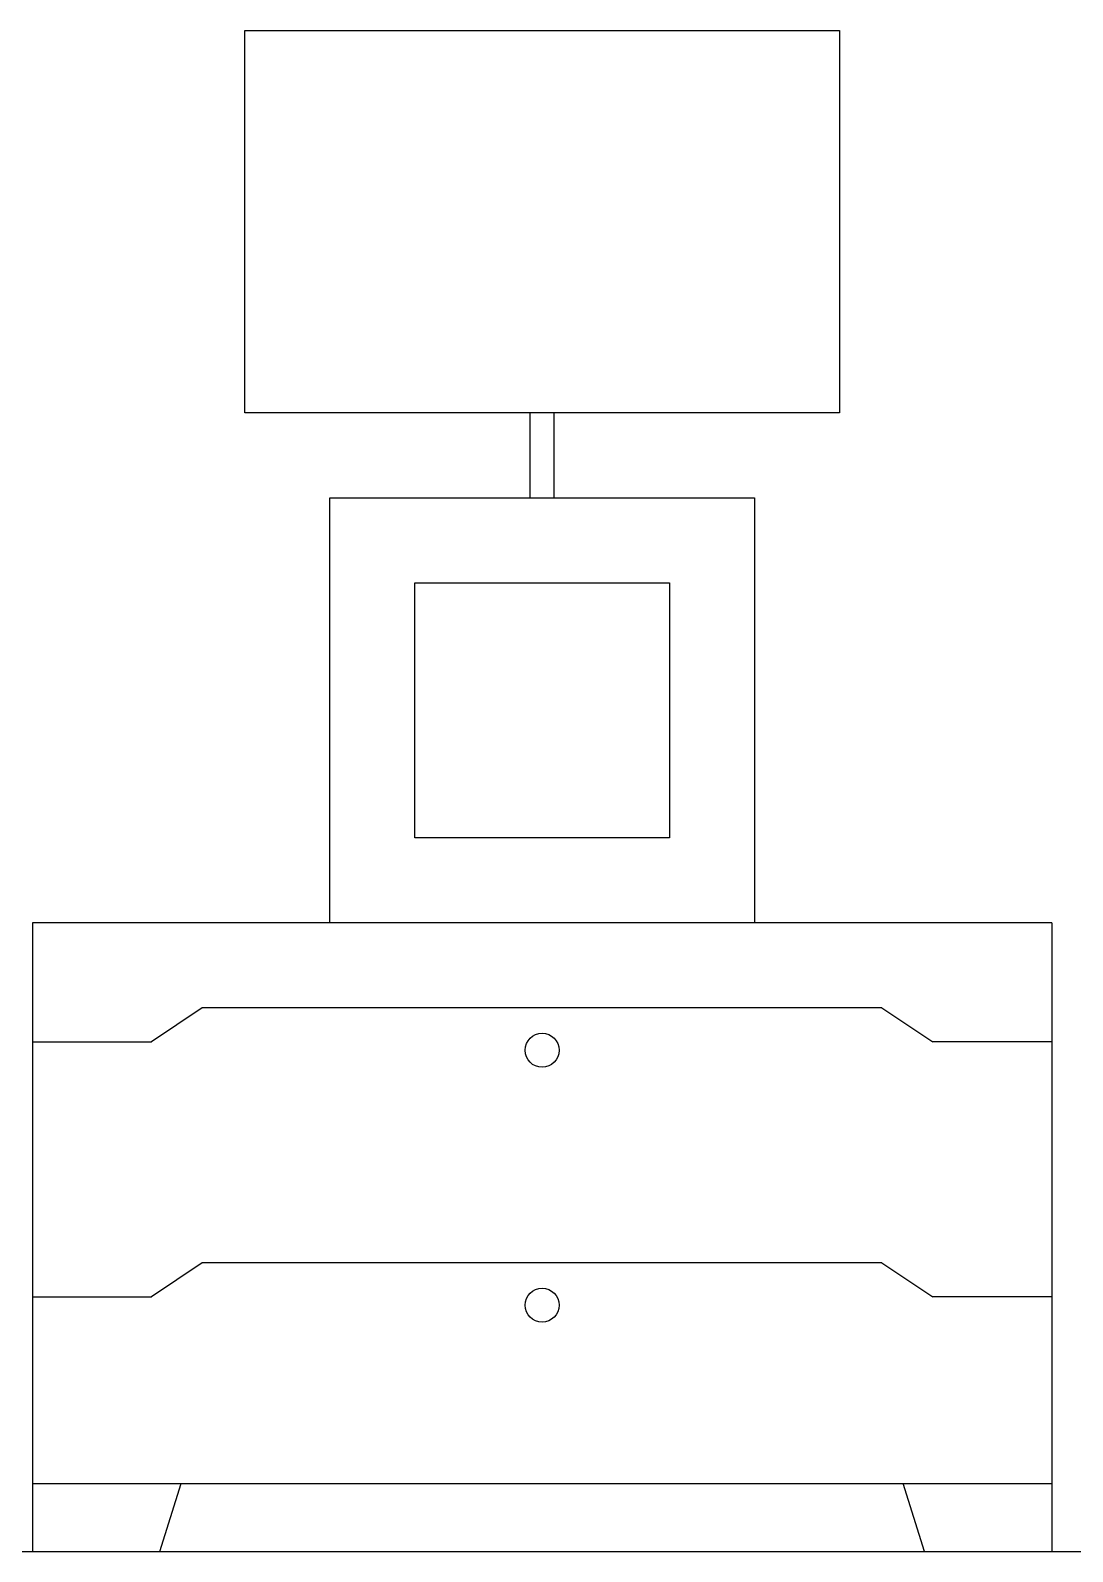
# Model space of a CAD drawing. Header units: inches. Extents: x 15.4 to 57.9, y 9.9 to 34.7.
# Drawn here: x 40.318 to 40.932, y 15.471 to 16.367 of the extents above; entities that cross this region are included whole.
import ezdxf

# ---------------------------------------------------------------- set-up
doc = ezdxf.new("R2010")
doc.units = ezdxf.units.IN
doc.header["$MEASUREMENT"] = 0
doc.layers.add('1', color=1, linetype='Continuous')
doc.layers.add('4', color=4, linetype='Continuous')

msp = doc.modelspace()

# ---------------------------------------------------------------- linework, layer by layer
at = {"layer": '1'}
for p, q in [((40.61263, 16.09146), (40.61263, 16.14158)), ((40.62663, 16.09146), (40.62663, 16.14158)), ((40.91963, 15.84146), (40.31963, 15.84146)), ((40.31963, 15.84146), (40.31963, 15.47146)), ((40.91963, 15.84146), (40.91963, 15.47146)), ((40.41963, 15.79146), (40.38963, 15.77146)), ((40.41963, 15.79146), (40.38963, 15.77146)), ((40.81963, 15.79146), (40.41963, 15.79146)), ((40.81963, 15.79146), (40.84963, 15.77146)), ((40.31963, 15.77146), (40.38963, 15.77146)), ((40.91963, 15.77146), (40.84963, 15.77146)), ((40.41963, 15.64146), (40.38963, 15.62146)), ((40.81963, 15.64146), (40.41963, 15.64146)), ((40.81963, 15.64146), (40.84963, 15.62146)), ((40.31963, 15.62146), (40.38963, 15.62146)), ((40.91963, 15.62146), (40.84963, 15.62146)), ((40.31963, 15.51146), (40.91963, 15.51146)), ((40.39463, 15.47146), (40.40713, 15.51146)), ((40.84463, 15.47146), (40.83213, 15.51146))]:
    msp.add_line(p, q, dxfattribs=at)
for points in [[(40.79463, 16.14158), (40.44463, 16.14158), (40.44463, 16.36658), (40.79463, 16.36658)], [(40.69463, 15.89146), (40.54463, 15.89146), (40.54463, 16.04146), (40.69463, 16.04146)]]:
    msp.add_lwpolyline(points, close=True, dxfattribs=at)
msp.add_lwpolyline([(40.49463, 15.84146), (40.49463, 16.09146), (40.74463, 16.09146), (40.74463, 15.84146)], dxfattribs=at)
for centre in [(40.61963, 15.76646), (40.61963, 15.61646)]:
    msp.add_circle(centre, 0.01, dxfattribs=at)
at = {"layer": '4'}
msp.add_line((37.25443, 15.47146), (57.58063, 15.47146), dxfattribs=at)

doc.saveas('drawing.dxf')
